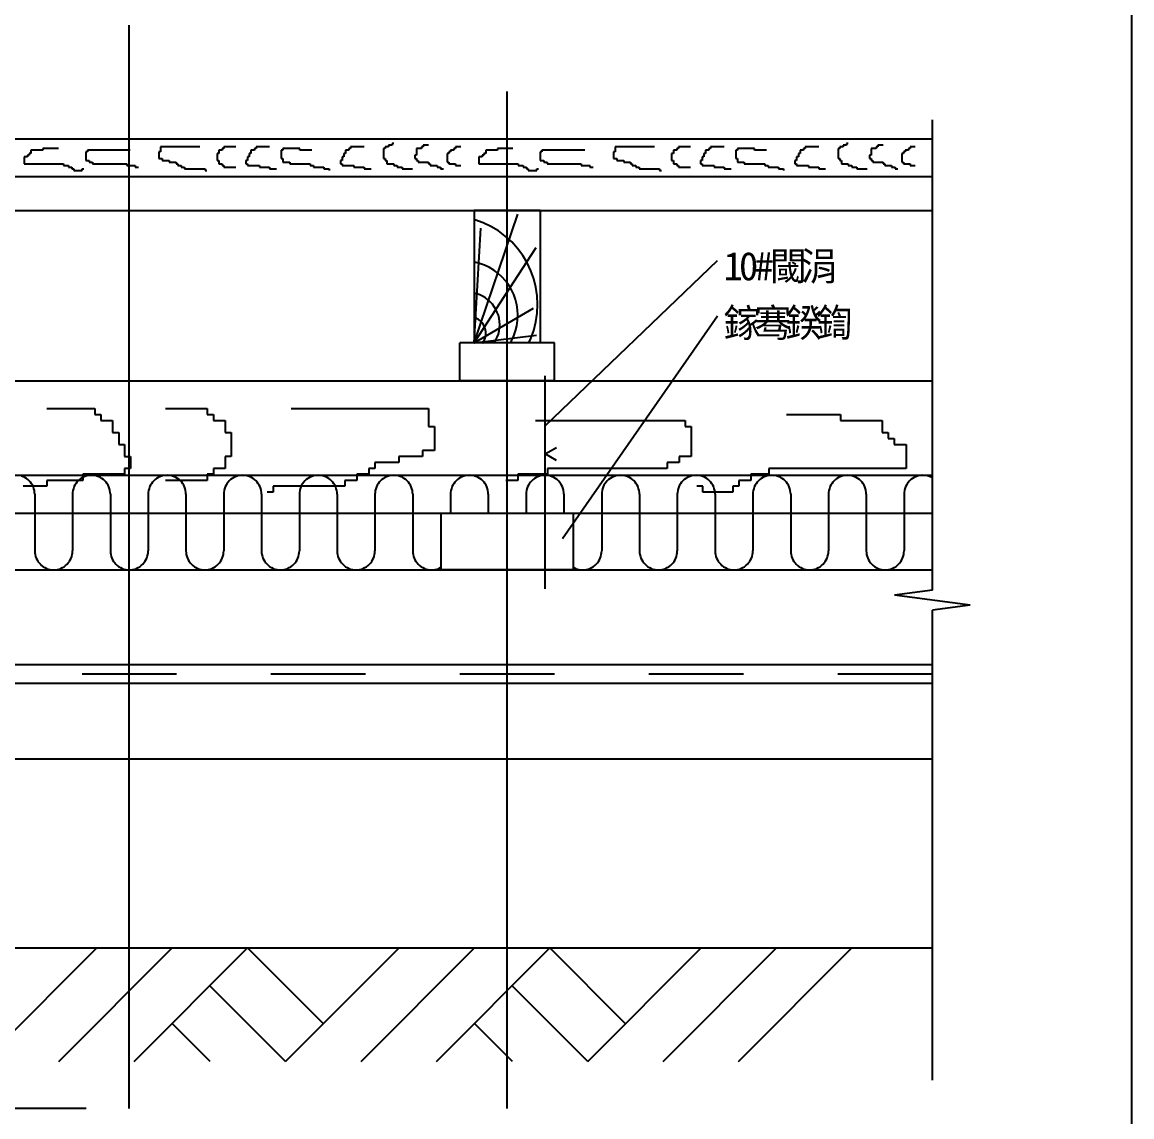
# Model space of a CAD drawing. Header units: metres. Extents: x 0 to 420, y 0 to 297.
# Drawn here: x 302.6 to 420, y 99.9 to 215.6 of the extents above; entities that cross this region are included whole.
import ezdxf

# ---------------------------------------------------------------- set-up
doc = ezdxf.new("R2010")
doc.units = ezdxf.units.M

msp = doc.modelspace()

# ---------------------------------------------------------------- linework, layer by layer
for p, q in [((420, 0), (420, 297)), ((313.9, 208.32), (313.9, 215.32)), ((313.9, 100.72), (313.9, 208.32)), ((353.9, 100.72), (353.9, 208.32)), ((398.9, 155.57), (398.9, 205.32)), ((228.9, 203.32), (398.9, 203.32)), ((304.77, 202.11), (303.5, 202.11)), ((303.5, 202.11), (303.5, 201.75)), ((304.77, 202.29), (304.77, 202.11)), ((306.4, 202.29), (304.77, 202.29)), ((313.99, 202.11), (309.47, 202.11)), ((309.47, 202.11), (309.47, 201.93)), ((317.22, 202.47), (317.22, 201.93)), ((321.38, 202.47), (317.22, 202.47)), ((323.37, 202.11), (323.37, 201.75)), ((323.73, 202.11), (323.37, 202.11)), ((323.91, 202.29), (323.73, 202.29)), ((323.73, 202.29), (323.73, 202.11)), ((325.18, 202.47), (323.91, 202.47)), ((323.91, 202.47), (323.91, 202.29)), ((327.14, 202.11), (326.78, 202.11)), ((326.78, 202.11), (326.78, 201.75)), ((327.32, 202.29), (327.14, 202.29)), ((327.14, 202.29), (327.14, 202.11)), ((327.5, 202.47), (327.32, 202.47)), ((327.32, 202.47), (327.32, 202.29)), ((328.76, 202.47), (327.5, 202.47)), ((329.98, 202.11), (329.98, 201.21)), ((330.16, 202.11), (329.98, 202.11)), ((331.97, 202.29), (330.16, 202.29)), ((330.16, 202.29), (330.16, 202.11)), ((331.97, 202.11), (331.97, 202.29)), ((333.23, 202.11), (331.97, 202.11)), ((336.78, 202.11), (336.78, 201.75)), ((337.14, 202.11), (336.78, 202.11)), ((337.32, 202.29), (337.14, 202.29)), ((337.14, 202.29), (337.14, 202.11)), ((337.32, 202.47), (337.32, 202.29)), ((337.5, 202.47), (337.32, 202.47)), ((338.77, 202.47), (337.5, 202.47)), ((340.99, 202.29), (340.81, 202.29)), ((340.81, 202.29), (340.81, 201.21)), ((341.35, 202.47), (340.99, 202.47)), ((340.99, 202.47), (340.99, 202.29)), ((341.71, 202.65), (341.35, 202.65)), ((341.35, 202.65), (341.35, 202.47)), ((341.89, 202.83), (341.71, 202.83)), ((341.71, 202.83), (341.71, 202.65)), ((344.84, 202.29), (344.3, 202.29)), ((344.3, 202.29), (344.3, 201.57)), ((345.02, 202.47), (344.84, 202.47)), ((344.84, 202.47), (344.84, 202.29)), ((345.56, 202.65), (345.02, 202.65)), ((345.02, 202.65), (345.02, 202.47)), ((347.9, 202.11), (347.9, 201.93)), ((348.26, 202.11), (347.9, 202.11)), ((348.44, 202.29), (348.26, 202.29)), ((348.26, 202.29), (348.26, 202.11)), ((348.98, 202.47), (348.44, 202.47)), ((348.44, 202.47), (348.44, 202.29)), ((351.62, 202.11), (351.62, 201.75)), ((352.88, 202.11), (351.62, 202.11)), ((354.51, 202.29), (352.88, 202.29)), ((352.88, 202.29), (352.88, 202.11)), ((357.58, 202.11), (357.58, 201.93)), ((362.1, 202.11), (357.58, 202.11)), ((369.49, 202.47), (365.33, 202.47)), ((365.33, 202.47), (365.33, 201.93)), ((371.84, 202.11), (371.48, 202.11)), ((371.48, 202.11), (371.48, 201.75)), ((371.84, 202.29), (371.84, 202.11)), ((372.02, 202.29), (371.84, 202.29)), ((372.02, 202.47), (372.02, 202.29)), ((373.29, 202.47), (372.02, 202.47)), ((374.89, 202.11), (374.89, 201.75)), ((375.25, 202.11), (374.89, 202.11)), ((375.25, 202.29), (375.25, 202.11)), ((375.43, 202.29), (375.25, 202.29)), ((375.43, 202.47), (375.43, 202.29)), ((375.61, 202.47), (375.43, 202.47)), ((376.87, 202.47), (375.61, 202.47)), ((378.27, 202.11), (378.09, 202.11)), ((378.09, 202.11), (378.09, 201.21)), ((378.27, 202.29), (378.27, 202.11)), ((380.08, 202.29), (378.27, 202.29)), ((380.08, 202.11), (380.08, 202.29)), ((381.34, 202.11), (380.08, 202.11)), ((385.25, 202.11), (384.89, 202.11)), ((384.89, 202.11), (384.89, 201.75)), ((385.25, 202.29), (385.25, 202.11)), ((385.43, 202.29), (385.25, 202.29)), ((385.61, 202.47), (385.43, 202.47)), ((385.43, 202.47), (385.43, 202.29)), ((386.88, 202.47), (385.61, 202.47)), ((388.92, 202.29), (388.92, 201.21)), ((389.1, 202.29), (388.92, 202.29)), ((389.1, 202.47), (389.1, 202.29)), ((389.46, 202.47), (389.1, 202.47)), ((389.46, 202.65), (389.46, 202.47)), ((389.82, 202.65), (389.46, 202.65)), ((389.82, 202.83), (389.82, 202.65)), ((390, 202.83), (389.82, 202.83)), ((392.41, 202.29), (392.41, 201.57)), ((392.95, 202.29), (392.41, 202.29)), ((392.95, 202.47), (392.95, 202.29)), ((393.13, 202.47), (392.95, 202.47)), ((393.13, 202.65), (393.13, 202.47)), ((393.67, 202.65), (393.13, 202.65)), ((396.37, 202.11), (396.01, 202.11)), ((396.01, 202.11), (396.01, 201.93)), ((396.37, 202.29), (396.37, 202.11)), ((396.55, 202.29), (396.37, 202.29)), ((396.55, 202.47), (396.55, 202.29)), ((397.09, 202.47), (396.55, 202.47)), ((302.78, 201.39), (302.78, 200.67)), ((303.14, 201.39), (302.78, 201.39)), ((303.14, 201.57), (303.14, 201.39)), ((303.32, 201.57), (303.14, 201.57)), ((303.5, 201.75), (303.32, 201.75)), ((303.32, 201.75), (303.32, 201.57)), ((309.29, 201.93), (309.29, 201.03)), ((309.47, 201.93), (309.29, 201.93)), ((309.29, 201.03), (309.65, 201.03)), ((309.65, 201.03), (309.65, 200.85)), ((309.65, 200.85), (310.01, 200.85)), ((310.01, 200.85), (310.01, 200.67)), ((317.04, 201.93), (317.04, 201.21)), ((317.22, 201.93), (317.04, 201.93)), ((317.04, 201.21), (317.4, 201.21)), ((317.4, 201.21), (317.4, 201.03)), ((317.4, 201.03), (318.12, 201.03)), ((318.12, 201.03), (318.12, 200.85)), ((318.12, 200.85), (318.85, 200.85)), ((318.85, 200.85), (318.85, 200.67)), ((323.19, 201.75), (323.19, 201.03)), ((323.37, 201.75), (323.19, 201.75)), ((323.19, 201.03), (323.37, 201.03)), ((323.37, 201.03), (323.37, 200.67)), ((326.41, 201.03), (326.23, 201.03)), ((326.23, 201.03), (326.23, 200.67)), ((326.41, 201.39), (326.41, 201.03)), ((326.59, 201.39), (326.41, 201.39)), ((326.59, 201.75), (326.59, 201.39)), ((326.78, 201.75), (326.59, 201.75)), ((329.98, 201.21), (330.16, 201.21)), ((330.16, 201.21), (330.16, 200.85)), ((330.16, 200.85), (330.88, 200.85)), ((330.88, 200.85), (330.88, 200.67)), ((336.24, 201.03), (336.24, 200.67)), ((336.42, 201.03), (336.24, 201.03)), ((336.6, 201.39), (336.42, 201.39)), ((336.42, 201.39), (336.42, 201.03)), ((336.6, 201.75), (336.6, 201.39)), ((336.78, 201.75), (336.6, 201.75)), ((340.81, 201.21), (340.99, 201.21)), ((340.99, 201.21), (340.99, 201.03)), ((340.99, 201.03), (341.17, 201.03)), ((341.17, 201.03), (341.17, 200.67)), ((344.3, 201.57), (344.12, 201.57)), ((344.12, 201.57), (344.12, 201.21)), ((344.12, 201.21), (344.3, 201.21)), ((344.3, 201.21), (344.3, 201.03)), ((344.3, 201.03), (344.48, 201.03)), ((344.48, 201.03), (344.48, 200.85)), ((344.48, 200.85), (345.56, 200.85)), ((345.56, 200.85), (345.56, 200.67)), ((347.54, 201.75), (347.54, 200.85)), ((347.72, 201.75), (347.54, 201.75)), ((347.54, 200.85), (347.72, 200.85)), ((347.9, 201.93), (347.72, 201.93)), ((347.72, 201.93), (347.72, 201.75)), ((347.72, 200.85), (347.72, 200.67)), ((351.25, 201.39), (350.89, 201.39)), ((350.89, 201.39), (350.89, 200.67)), ((351.43, 201.57), (351.25, 201.57)), ((351.25, 201.57), (351.25, 201.39)), ((351.43, 201.75), (351.43, 201.57)), ((351.62, 201.75), (351.43, 201.75)), ((357.58, 201.93), (357.4, 201.93)), ((357.4, 201.93), (357.4, 201.03)), ((357.4, 201.03), (357.76, 201.03)), ((357.76, 201.03), (357.76, 200.85)), ((357.76, 200.85), (358.12, 200.85)), ((358.12, 200.85), (358.12, 200.67)), ((365.33, 201.93), (365.15, 201.93)), ((365.15, 201.93), (365.15, 201.21)), ((365.15, 201.21), (365.51, 201.21)), ((365.51, 201.21), (365.51, 201.03)), ((365.51, 201.03), (366.24, 201.03)), ((366.24, 201.03), (366.24, 200.85)), ((366.24, 200.85), (366.96, 200.85)), ((366.96, 200.85), (366.96, 200.67)), ((371.48, 201.75), (371.3, 201.75)), ((371.3, 201.75), (371.3, 201.03)), ((371.3, 201.03), (371.48, 201.03)), ((371.48, 201.03), (371.48, 200.67)), ((374.34, 201.03), (374.34, 200.67)), ((374.52, 201.03), (374.34, 201.03)), ((374.71, 201.39), (374.52, 201.39)), ((374.52, 201.39), (374.52, 201.03)), ((374.89, 201.75), (374.71, 201.75)), ((374.71, 201.75), (374.71, 201.39)), ((378.09, 201.21), (378.27, 201.21)), ((378.27, 201.21), (378.27, 200.85)), ((378.27, 200.85), (378.99, 200.85)), ((378.99, 200.85), (378.99, 200.67)), ((384.53, 201.03), (384.35, 201.03)), ((384.35, 201.03), (384.35, 200.67)), ((384.53, 201.39), (384.53, 201.03)), ((384.71, 201.39), (384.53, 201.39)), ((384.89, 201.75), (384.71, 201.75)), ((384.71, 201.75), (384.71, 201.39)), ((388.92, 201.21), (389.1, 201.21)), ((389.1, 201.21), (389.1, 201.03)), ((389.1, 201.03), (389.28, 201.03)), ((389.28, 201.03), (389.28, 200.67)), ((392.41, 201.57), (392.23, 201.57)), ((392.23, 201.57), (392.23, 201.21)), ((392.23, 201.21), (392.41, 201.21)), ((392.41, 201.21), (392.41, 201.03)), ((392.41, 201.03), (392.59, 201.03)), ((392.59, 201.03), (392.59, 200.85)), ((392.59, 200.85), (393.67, 200.85)), ((393.67, 200.85), (393.67, 200.67)), ((395.83, 201.75), (395.65, 201.75)), ((395.65, 201.75), (395.65, 200.85)), ((395.65, 200.85), (395.83, 200.85)), ((395.83, 201.93), (395.83, 201.75)), ((396.01, 201.93), (395.83, 201.93)), ((395.83, 200.85), (395.83, 200.67)), ((302.78, 200.67), (306.94, 200.67)), ((306.94, 200.67), (306.94, 200.49)), ((306.94, 200.49), (307.48, 200.49)), ((307.48, 200.49), (307.48, 200.31)), ((307.48, 200.31), (307.84, 200.31)), ((307.84, 200.31), (307.84, 200.13)), ((307.84, 200.13), (308.02, 200.13)), ((308.02, 200.13), (308.02, 199.95)), ((308.02, 199.95), (308.93, 199.95)), ((308.93, 199.95), (308.93, 200.13)), ((308.93, 200.13), (309.11, 200.13)), ((310.01, 200.67), (313.63, 200.67)), ((313.63, 200.67), (313.63, 200.49)), ((313.63, 200.49), (314.53, 200.49)), ((314.53, 200.49), (314.53, 200.31)), ((314.53, 200.31), (314.89, 200.31)), ((318.85, 200.67), (319.03, 200.67)), ((319.03, 200.67), (319.03, 200.49)), ((319.03, 200.49), (319.39, 200.49)), ((319.39, 200.49), (319.39, 200.31)), ((319.39, 200.31), (319.75, 200.31)), ((319.75, 200.31), (319.75, 200.13)), ((319.75, 200.13), (321.92, 200.13)), ((321.92, 200.13), (321.92, 199.95)), ((321.92, 199.95), (322.1, 199.95)), ((323.37, 200.67), (323.73, 200.67)), ((323.73, 200.67), (323.73, 200.49)), ((323.73, 200.49), (323.91, 200.49)), ((323.91, 200.49), (323.91, 200.31)), ((323.91, 200.31), (325.18, 200.31)), ((326.23, 200.67), (326.41, 200.67)), ((326.41, 200.67), (326.41, 200.49)), ((326.41, 200.49), (327.68, 200.49)), ((327.68, 200.49), (327.68, 200.31)), ((327.68, 200.31), (328.76, 200.31)), ((328.76, 200.31), (328.76, 200.13)), ((328.76, 200.13), (329.49, 200.13)), ((330.88, 200.67), (333.05, 200.67)), ((333.05, 200.67), (333.05, 200.49)), ((333.05, 200.49), (333.41, 200.49)), ((333.41, 200.49), (333.41, 200.31)), ((333.41, 200.31), (334.5, 200.31)), ((334.5, 200.31), (334.5, 200.13)), ((334.5, 200.13), (335.04, 200.13)), ((335.04, 200.13), (335.04, 199.95)), ((336.24, 200.67), (336.42, 200.67)), ((336.42, 200.67), (336.42, 200.49)), ((336.42, 200.49), (337.68, 200.49)), ((337.68, 200.49), (337.68, 200.31)), ((337.68, 200.31), (338.77, 200.31)), ((338.77, 200.31), (338.77, 200.13)), ((338.77, 200.13), (339.49, 200.13)), ((341.17, 200.67), (341.89, 200.67)), ((341.89, 200.67), (341.89, 200.49)), ((341.89, 200.49), (342.25, 200.49)), ((342.25, 200.49), (342.25, 200.31)), ((342.25, 200.31), (342.8, 200.31)), ((342.8, 200.31), (342.8, 200.13)), ((342.8, 200.13), (343.88, 200.13)), ((345.56, 200.67), (345.74, 200.67)), ((345.74, 200.67), (345.74, 200.49)), ((345.74, 200.49), (346.47, 200.49)), ((346.47, 200.49), (346.47, 200.31)), ((346.47, 200.31), (346.83, 200.31)), ((346.83, 200.31), (346.83, 200.13)), ((346.83, 200.13), (347.14, 200.13)), ((347.72, 200.67), (348.44, 200.67)), ((348.44, 200.67), (348.44, 200.49)), ((348.44, 200.49), (348.98, 200.49)), ((350.89, 200.67), (355.05, 200.67)), ((355.05, 200.67), (355.05, 200.49)), ((355.05, 200.49), (355.59, 200.49)), ((355.59, 200.49), (355.59, 200.31)), ((355.59, 200.31), (355.95, 200.31)), ((355.95, 200.31), (355.95, 200.13)), ((355.95, 200.13), (356.13, 200.13)), ((356.13, 200.13), (356.13, 199.95)), ((356.13, 199.95), (357.04, 199.95)), ((357.04, 200.13), (357.22, 200.13)), ((357.04, 199.95), (357.04, 200.13)), ((358.12, 200.67), (361.74, 200.67)), ((361.74, 200.67), (361.74, 200.49)), ((361.74, 200.49), (362.64, 200.49)), ((362.64, 200.49), (362.64, 200.31)), ((362.64, 200.31), (363, 200.31)), ((366.96, 200.67), (367.14, 200.67)), ((367.14, 200.67), (367.14, 200.49)), ((367.14, 200.49), (367.5, 200.49)), ((367.5, 200.49), (367.5, 200.31)), ((367.5, 200.31), (367.86, 200.31)), ((367.86, 200.31), (367.86, 200.13)), ((367.86, 200.13), (370.03, 200.13)), ((370.03, 200.13), (370.03, 199.95)), ((370.03, 199.95), (370.21, 199.95)), ((371.48, 200.67), (371.84, 200.67)), ((371.84, 200.67), (371.84, 200.49)), ((371.84, 200.49), (372.02, 200.49)), ((372.02, 200.49), (372.02, 200.31)), ((372.02, 200.31), (373.29, 200.31)), ((374.34, 200.67), (374.52, 200.67)), ((374.52, 200.67), (374.52, 200.49)), ((374.52, 200.49), (375.79, 200.49)), ((375.79, 200.49), (375.79, 200.31)), ((375.79, 200.31), (376.87, 200.31)), ((376.87, 200.31), (376.87, 200.13)), ((376.87, 200.13), (377.6, 200.13)), ((378.99, 200.67), (381.16, 200.67)), ((381.16, 200.67), (381.16, 200.49)), ((381.16, 200.49), (381.52, 200.49)), ((381.52, 200.49), (381.52, 200.31)), ((381.52, 200.31), (382.61, 200.31)), ((382.61, 200.31), (382.61, 200.13)), ((382.61, 200.13), (383.15, 200.13)), ((383.15, 200.13), (383.15, 199.95)), ((384.35, 200.67), (384.53, 200.67)), ((384.53, 200.67), (384.53, 200.49)), ((384.53, 200.49), (385.79, 200.49)), ((385.79, 200.49), (385.79, 200.31)), ((385.79, 200.31), (386.88, 200.31)), ((386.88, 200.31), (386.88, 200.13)), ((386.88, 200.13), (387.6, 200.13)), ((389.28, 200.67), (390, 200.67)), ((390, 200.67), (390, 200.49)), ((390, 200.49), (390.36, 200.49)), ((390.36, 200.49), (390.36, 200.31)), ((390.36, 200.31), (390.91, 200.31)), ((390.91, 200.31), (390.91, 200.13)), ((390.91, 200.13), (391.99, 200.13)), ((393.67, 200.67), (393.86, 200.67)), ((393.86, 200.67), (393.86, 200.49)), ((393.86, 200.49), (394.58, 200.49)), ((394.58, 200.49), (394.58, 200.31)), ((394.58, 200.31), (394.94, 200.31)), ((394.94, 200.31), (394.94, 200.13)), ((394.94, 200.13), (395.25, 200.13)), ((395.83, 200.67), (396.55, 200.67)), ((396.55, 200.67), (396.55, 200.49)), ((396.55, 200.49), (397.09, 200.49)), ((228.9, 199.32), (398.9, 199.32)), ((228.9, 195.72), (398.9, 195.72)), ((350.4, 195.72), (350.4, 181.72)), ((357.4, 195.72), (350.4, 195.72)), ((350.4, 181.72), (355.02, 195.35)), ((357.4, 195.72), (357.4, 181.72)), ((350.47, 194.74), (350.4, 194.76)), ((350.4, 181.72), (351.11, 193.85)), ((351.34, 194.43), (350.47, 194.74)), ((352.17, 194.04), (351.34, 194.43)), ((352.96, 193.56), (352.17, 194.04)), ((353.7, 193.02), (352.96, 193.56)), ((354.38, 192.4), (353.7, 193.02)), ((350.4, 181.72), (356.95, 191.81)), ((355, 191.72), (354.38, 192.4)), ((355.54, 190.98), (355, 191.72)), ((350.43, 190.25), (350.4, 190.26)), ((350.97, 190.12), (350.43, 190.25)), ((356.02, 190.19), (355.54, 190.98)), ((357.9, 172.94), (376.17, 190.45)), ((351.5, 189.93), (350.97, 190.12)), ((352.01, 189.69), (351.5, 189.93)), ((352.49, 189.4), (352.01, 189.69)), ((352.94, 189.06), (352.49, 189.4)), ((356.41, 189.36), (356.02, 190.19)), ((356.72, 188.49), (356.41, 189.36)), ((353.35, 188.69), (352.94, 189.06)), ((353.73, 188.27), (353.35, 188.69)), ((354.07, 187.82), (353.73, 188.27)), ((356.94, 187.6), (356.72, 188.49)), ((350.69, 186.91), (350.4, 186.99)), ((351, 186.8), (350.69, 186.91)), ((351.3, 186.66), (351, 186.8)), ((354.35, 187.34), (354.07, 187.82)), ((354.59, 186.83), (354.35, 187.34)), ((354.78, 186.31), (354.59, 186.83)), ((357.08, 186.69), (356.94, 187.6)), ((351.59, 186.49), (351.3, 186.66)), ((351.86, 186.29), (351.59, 186.49)), ((352.11, 186.06), (351.86, 186.29)), ((352.33, 185.81), (352.11, 186.06)), ((352.53, 185.54), (352.33, 185.81)), ((352.7, 185.26), (352.53, 185.54)), ((354.92, 185.76), (354.78, 186.31)), ((355, 185.21), (354.92, 185.76)), ((357.12, 185.77), (357.08, 186.69)), ((357.08, 184.85), (357.12, 185.77)), ((350.4, 181.72), (356.68, 185.38)), ((350.55, 184.36), (350.4, 184.41)), ((352.85, 184.95), (352.7, 185.26)), ((352.96, 184.64), (352.85, 184.95)), ((353.04, 184.31), (352.96, 184.64)), ((355.03, 184.65), (355, 185.21)), ((355, 184.09), (355.03, 184.65)), ((356.94, 183.94), (357.08, 184.85)), ((359.76, 161.02), (376.17, 184.57)), ((350.71, 184.28), (350.55, 184.36)), ((350.86, 184.2), (350.71, 184.28)), ((350.99, 184.09), (350.86, 184.2)), ((351.12, 183.98), (350.99, 184.09)), ((351.24, 183.85), (351.12, 183.98)), ((351.34, 183.71), (351.24, 183.85)), ((351.43, 183.56), (351.34, 183.71)), ((351.51, 183.4), (351.43, 183.56)), ((351.57, 183.24), (351.51, 183.4)), ((351.61, 183.07), (351.57, 183.24)), ((353.09, 183.98), (353.04, 184.31)), ((353.04, 182.98), (353.09, 183.32)), ((353.11, 183.65), (353.09, 183.98)), ((353.09, 183.32), (353.11, 183.65)), ((354.78, 182.99), (354.92, 183.53)), ((354.92, 183.53), (355, 184.09)), ((356.72, 183.05), (356.94, 183.94)), ((350.4, 181.72), (357.01, 182.54)), ((351.43, 181.89), (351.51, 182.05)), ((351.51, 182.05), (351.57, 182.21)), ((351.57, 182.21), (351.61, 182.38)), ((351.63, 182.9), (351.61, 183.07)), ((351.61, 182.38), (351.63, 182.55)), ((351.64, 182.72), (351.63, 182.9)), ((351.63, 182.55), (351.64, 182.72)), ((352.53, 181.75), (352.7, 182.04)), ((352.7, 182.04), (352.85, 182.34)), ((352.85, 182.34), (352.96, 182.66)), ((352.96, 182.66), (353.04, 182.98)), ((354.35, 181.95), (354.59, 182.46)), ((354.59, 182.46), (354.78, 182.99)), ((356.2, 181.72), (356.41, 182.18)), ((356.41, 182.18), (356.72, 183.05)), ((348.9, 177.72), (348.9, 181.72)), ((358.9, 181.72), (348.9, 181.72)), ((357.4, 181.72), (350.4, 181.72)), ((351.33, 181.72), (351.34, 181.74)), ((351.34, 181.74), (351.43, 181.89)), ((352.51, 181.72), (352.53, 181.75)), ((354.22, 181.72), (354.35, 181.95)), ((358.9, 177.72), (358.9, 181.72)), ((228.9, 177.72), (398.9, 177.72)), ((358.9, 177.72), (348.9, 177.72)), ((357.9, 155.72), (357.9, 178.22)), ((305.19, 174.77), (309.61, 174.77)), ((309.61, 174.77), (310.25, 174.77)), ((310.25, 174.77), (310.25, 174.13)), ((310.25, 174.13), (310.88, 174.13)), ((310.88, 174.13), (310.88, 173.5)), ((317.74, 174.77), (322.16, 174.77)), ((322.16, 174.77), (322.16, 174.13)), ((322.16, 174.13), (322.8, 174.13)), ((322.8, 174.13), (322.8, 173.5)), ((331.04, 174.77), (345.58, 174.77)), ((345.58, 174.77), (345.58, 172.87)), ((383.47, 174.13), (389.16, 174.13)), ((389.16, 174.13), (389.16, 173.5)), ((310.88, 173.5), (312.14, 173.5)), ((312.14, 173.5), (312.14, 172.24)), ((322.8, 173.5), (324.06, 173.5)), ((324.06, 173.5), (324.06, 172.24)), ((345.58, 172.87), (346.22, 172.87)), ((346.22, 172.87), (346.22, 170.34)), ((356.9, 173.5), (372.72, 173.5)), ((372.72, 173.5), (372.72, 172.87)), ((372.72, 172.87), (373.35, 172.87)), ((373.35, 172.87), (373.35, 169.71)), ((389.16, 173.5), (393.59, 173.5)), ((393.59, 173.5), (393.59, 172.24)), ((312.14, 172.24), (312.78, 172.24)), ((312.78, 172.24), (312.78, 170.97)), ((324.06, 172.24), (324.7, 172.24)), ((324.7, 172.24), (324.7, 169.71)), ((393.59, 172.24), (394.22, 172.24)), ((394.22, 172.24), (394.22, 171.61)), ((394.22, 171.61), (394.86, 171.61)), ((394.86, 171.61), (394.86, 170.97)), ((312.78, 170.97), (313.41, 170.97)), ((313.41, 170.97), (313.41, 169.71)), ((344.95, 170.34), (344.95, 169.71)), ((346.22, 170.34), (344.95, 170.34)), ((357.9, 169.97), (359.11, 170.67)), ((394.86, 170.97), (396.12, 170.97)), ((396.12, 170.97), (396.12, 168.45)), ((313.41, 169.71), (314.04, 169.71)), ((314.04, 169.71), (314.04, 168.45)), ((324.06, 169.71), (324.06, 168.45)), ((324.7, 169.71), (324.06, 169.71)), ((344.95, 169.71), (342.42, 169.71)), ((342.42, 169.71), (342.42, 169.08)), ((359.11, 169.27), (357.9, 169.97)), ((373.35, 169.71), (372.08, 169.71)), ((372.08, 169.71), (372.08, 169.08)), ((313.41, 168.45), (313.41, 167.82)), ((314.04, 168.45), (313.41, 168.45)), ((324.06, 168.45), (322.8, 168.45)), ((322.8, 168.45), (322.8, 167.82)), ((339.26, 168.45), (339.26, 167.82)), ((339.89, 168.45), (339.26, 168.45)), ((339.89, 169.08), (339.89, 168.45)), ((342.42, 169.08), (339.89, 169.08)), ((370.82, 168.45), (358.17, 168.45)), ((358.17, 168.45), (358.17, 167.82)), ((370.82, 169.08), (370.82, 168.45)), ((372.08, 169.08), (370.82, 169.08)), ((381.57, 168.45), (381.57, 167.82)), ((396.12, 168.45), (381.57, 168.45)), ((228.9, 167.72), (398.9, 167.72)), ((302.67, 167.56), (302.48, 167.63)), ((302.84, 167.48), (302.67, 167.56)), ((303.01, 167.38), (302.84, 167.48)), ((303.17, 167.26), (303.01, 167.38)), ((303.32, 167.13), (303.17, 167.26)), ((303.45, 166.98), (303.32, 167.13)), ((303.56, 166.83), (303.45, 166.98)), ((303.66, 166.66), (303.56, 166.83)), ((308.98, 167.18), (305.19, 167.18)), ((305.19, 167.18), (305.19, 166.55)), ((308.24, 166.83), (308.14, 166.66)), ((308.36, 166.98), (308.24, 166.83)), ((308.49, 167.13), (308.36, 166.98)), ((308.63, 167.26), (308.49, 167.13)), ((308.79, 167.38), (308.63, 167.26)), ((308.96, 167.48), (308.79, 167.38)), ((309.14, 167.56), (308.96, 167.48)), ((313.41, 167.82), (308.98, 167.82)), ((308.98, 167.82), (308.98, 167.18)), ((309.32, 167.63), (309.14, 167.56)), ((309.51, 167.68), (309.32, 167.63)), ((309.71, 167.71), (309.51, 167.68)), ((309.9, 167.72), (309.71, 167.71)), ((310.1, 167.71), (309.9, 167.72)), ((310.29, 167.68), (310.1, 167.71)), ((310.48, 167.63), (310.29, 167.68)), ((310.67, 167.56), (310.48, 167.63)), ((310.84, 167.48), (310.67, 167.56)), ((311.01, 167.38), (310.84, 167.48)), ((311.17, 167.26), (311.01, 167.38)), ((311.32, 167.13), (311.17, 167.26)), ((311.45, 166.98), (311.32, 167.13)), ((311.56, 166.83), (311.45, 166.98)), ((311.66, 166.66), (311.56, 166.83)), ((316.24, 166.83), (316.14, 166.66)), ((316.36, 166.98), (316.24, 166.83)), ((316.49, 167.13), (316.36, 166.98)), ((316.63, 167.26), (316.49, 167.13)), ((316.79, 167.38), (316.63, 167.26)), ((316.96, 167.48), (316.79, 167.38)), ((317.14, 167.56), (316.96, 167.48)), ((317.32, 167.63), (317.14, 167.56)), ((317.51, 167.68), (317.32, 167.63)), ((317.7, 167.71), (317.51, 167.68)), ((317.9, 167.72), (317.7, 167.71)), ((322.16, 167.18), (317.74, 167.18)), ((318.1, 167.71), (317.9, 167.72)), ((318.29, 167.68), (318.1, 167.71)), ((318.48, 167.63), (318.29, 167.68)), ((318.67, 167.56), (318.48, 167.63)), ((318.84, 167.48), (318.67, 167.56)), ((319.01, 167.38), (318.84, 167.48)), ((319.17, 167.26), (319.01, 167.38)), ((319.32, 167.13), (319.17, 167.26)), ((319.45, 166.98), (319.32, 167.13)), ((319.56, 166.83), (319.45, 166.98)), ((319.66, 166.66), (319.56, 166.83)), ((322.16, 167.82), (322.16, 167.18)), ((322.8, 167.82), (322.16, 167.82)), ((324.24, 166.83), (324.14, 166.66)), ((324.36, 166.98), (324.24, 166.83)), ((324.49, 167.13), (324.36, 166.98)), ((324.63, 167.26), (324.49, 167.13)), ((324.79, 167.38), (324.63, 167.26)), ((324.96, 167.48), (324.79, 167.38)), ((325.14, 167.56), (324.96, 167.48)), ((325.32, 167.63), (325.14, 167.56)), ((325.51, 167.68), (325.32, 167.63)), ((325.7, 167.71), (325.51, 167.68)), ((325.9, 167.72), (325.7, 167.71)), ((326.1, 167.71), (325.9, 167.72)), ((326.29, 167.68), (326.1, 167.71)), ((326.48, 167.63), (326.29, 167.68)), ((326.67, 167.56), (326.48, 167.63)), ((326.84, 167.48), (326.67, 167.56)), ((327.01, 167.38), (326.84, 167.48)), ((327.17, 167.26), (327.01, 167.38)), ((327.32, 167.13), (327.17, 167.26)), ((327.45, 166.98), (327.32, 167.13)), ((327.56, 166.83), (327.45, 166.98)), ((327.66, 166.66), (327.56, 166.83)), ((332.24, 166.83), (332.14, 166.66)), ((332.36, 166.98), (332.24, 166.83)), ((332.49, 167.13), (332.36, 166.98)), ((332.63, 167.26), (332.49, 167.13)), ((332.79, 167.38), (332.63, 167.26)), ((332.96, 167.48), (332.79, 167.38)), ((333.14, 167.56), (332.96, 167.48)), ((333.32, 167.63), (333.14, 167.56)), ((333.51, 167.68), (333.32, 167.63)), ((333.7, 167.71), (333.51, 167.68)), ((333.9, 167.72), (333.7, 167.71)), ((334.1, 167.71), (333.9, 167.72)), ((334.29, 167.68), (334.1, 167.71)), ((334.48, 167.63), (334.29, 167.68)), ((334.67, 167.56), (334.48, 167.63)), ((334.84, 167.48), (334.67, 167.56)), ((335.01, 167.38), (334.84, 167.48)), ((335.17, 167.26), (335.01, 167.38)), ((335.32, 167.13), (335.17, 167.26)), ((335.45, 166.98), (335.32, 167.13)), ((335.56, 166.83), (335.45, 166.98)), ((335.66, 166.66), (335.56, 166.83)), ((336.73, 167.18), (336.73, 166.55)), ((337.99, 167.18), (336.73, 167.18)), ((337.99, 167.82), (337.99, 167.18)), ((339.26, 167.82), (337.99, 167.82)), ((340.24, 166.83), (340.14, 166.66)), ((340.36, 166.98), (340.24, 166.83)), ((340.49, 167.13), (340.36, 166.98)), ((340.63, 167.26), (340.49, 167.13)), ((340.79, 167.38), (340.63, 167.26)), ((340.96, 167.48), (340.79, 167.38)), ((341.14, 167.56), (340.96, 167.48)), ((341.32, 167.63), (341.14, 167.56)), ((341.51, 167.68), (341.32, 167.63)), ((341.71, 167.71), (341.51, 167.68)), ((341.9, 167.72), (341.71, 167.71)), ((342.1, 167.71), (341.9, 167.72)), ((342.29, 167.68), (342.1, 167.71)), ((342.48, 167.63), (342.29, 167.68)), ((342.67, 167.56), (342.48, 167.63)), ((342.84, 167.48), (342.67, 167.56)), ((343.01, 167.38), (342.84, 167.48)), ((343.17, 167.26), (343.01, 167.38)), ((343.32, 167.13), (343.17, 167.26)), ((343.45, 166.98), (343.32, 167.13)), ((343.56, 166.83), (343.45, 166.98)), ((343.66, 166.66), (343.56, 166.83)), ((348.24, 166.83), (348.14, 166.66)), ((348.36, 166.98), (348.24, 166.83)), ((348.49, 167.13), (348.36, 166.98)), ((348.63, 167.26), (348.49, 167.13)), ((348.79, 167.38), (348.63, 167.26)), ((348.96, 167.48), (348.79, 167.38)), ((349.14, 167.56), (348.96, 167.48)), ((349.32, 167.63), (349.14, 167.56)), ((349.51, 167.68), (349.32, 167.63)), ((349.71, 167.71), (349.51, 167.68)), ((349.9, 167.72), (349.71, 167.71)), ((350.1, 167.71), (349.9, 167.72)), ((350.29, 167.68), (350.1, 167.71)), ((350.48, 167.63), (350.29, 167.68)), ((350.67, 167.56), (350.48, 167.63)), ((350.84, 167.48), (350.67, 167.56)), ((351.01, 167.38), (350.84, 167.48)), ((351.17, 167.26), (351.01, 167.38)), ((351.32, 167.13), (351.17, 167.26)), ((351.45, 166.98), (351.32, 167.13)), ((351.56, 166.83), (351.45, 166.98)), ((351.66, 166.66), (351.56, 166.83)), ((355.01, 167.18), (353.74, 167.18)), ((355.01, 167.82), (355.01, 167.18)), ((358.17, 167.82), (355.01, 167.82)), ((356.24, 166.83), (356.14, 166.66)), ((356.36, 166.98), (356.24, 166.83)), ((356.49, 167.13), (356.36, 166.98)), ((356.63, 167.26), (356.49, 167.13)), ((356.79, 167.38), (356.63, 167.26)), ((356.96, 167.48), (356.79, 167.38)), ((357.14, 167.56), (356.96, 167.48)), ((357.32, 167.63), (357.14, 167.56)), ((357.51, 167.68), (357.32, 167.63)), ((357.7, 167.71), (357.51, 167.68)), ((357.9, 167.72), (357.7, 167.71)), ((358.1, 167.71), (357.9, 167.72)), ((358.29, 167.68), (358.1, 167.71)), ((358.48, 167.63), (358.29, 167.68)), ((358.67, 167.56), (358.48, 167.63)), ((358.84, 167.48), (358.67, 167.56)), ((359.01, 167.38), (358.84, 167.48)), ((359.17, 167.26), (359.01, 167.38)), ((359.32, 167.13), (359.17, 167.26)), ((359.45, 166.98), (359.32, 167.13)), ((359.56, 166.83), (359.45, 166.98)), ((359.66, 166.66), (359.56, 166.83)), ((364.24, 166.83), (364.14, 166.66)), ((364.36, 166.98), (364.24, 166.83)), ((364.49, 167.13), (364.36, 166.98)), ((364.63, 167.26), (364.49, 167.13)), ((364.79, 167.38), (364.63, 167.26)), ((364.96, 167.48), (364.79, 167.38)), ((365.14, 167.56), (364.96, 167.48)), ((365.32, 167.63), (365.14, 167.56)), ((365.51, 167.68), (365.32, 167.63)), ((365.7, 167.71), (365.51, 167.68)), ((365.9, 167.72), (365.7, 167.71)), ((366.1, 167.71), (365.9, 167.72)), ((366.29, 167.68), (366.1, 167.71)), ((366.48, 167.63), (366.29, 167.68)), ((366.67, 167.56), (366.48, 167.63)), ((366.84, 167.48), (366.67, 167.56)), ((367.01, 167.38), (366.84, 167.48)), ((367.17, 167.26), (367.01, 167.38)), ((367.32, 167.13), (367.17, 167.26)), ((367.45, 166.98), (367.32, 167.13)), ((367.56, 166.83), (367.45, 166.98)), ((367.66, 166.66), (367.56, 166.83)), ((372.24, 166.83), (372.14, 166.66)), ((372.36, 166.98), (372.24, 166.83)), ((372.49, 167.13), (372.36, 166.98)), ((372.63, 167.26), (372.49, 167.13)), ((372.79, 167.38), (372.63, 167.26)), ((372.96, 167.48), (372.79, 167.38)), ((373.14, 167.56), (372.96, 167.48)), ((373.32, 167.63), (373.14, 167.56)), ((373.51, 167.68), (373.32, 167.63)), ((373.7, 167.71), (373.51, 167.68)), ((373.9, 167.72), (373.7, 167.71)), ((374.1, 167.71), (373.9, 167.72)), ((374.29, 167.68), (374.1, 167.71)), ((374.48, 167.63), (374.29, 167.68)), ((374.67, 167.56), (374.48, 167.63)), ((374.84, 167.48), (374.67, 167.56)), ((375.01, 167.38), (374.84, 167.48)), ((375.17, 167.26), (375.01, 167.38)), ((375.32, 167.13), (375.17, 167.26)), ((375.45, 166.98), (375.32, 167.13)), ((375.56, 166.83), (375.45, 166.98)), ((375.66, 166.66), (375.56, 166.83)), ((378.41, 167.18), (378.41, 166.55)), ((379.68, 167.18), (378.41, 167.18)), ((381.57, 167.82), (379.68, 167.82)), ((379.68, 167.82), (379.68, 167.18)), ((380.24, 166.83), (380.14, 166.66)), ((380.36, 166.98), (380.24, 166.83)), ((380.49, 167.13), (380.36, 166.98)), ((380.63, 167.26), (380.49, 167.13)), ((380.79, 167.38), (380.63, 167.26)), ((380.96, 167.48), (380.79, 167.38)), ((381.14, 167.56), (380.96, 167.48)), ((381.32, 167.63), (381.14, 167.56)), ((381.51, 167.68), (381.32, 167.63)), ((381.71, 167.71), (381.51, 167.68)), ((381.9, 167.72), (381.71, 167.71)), ((382.1, 167.71), (381.9, 167.72)), ((382.29, 167.68), (382.1, 167.71)), ((382.48, 167.63), (382.29, 167.68)), ((382.67, 167.56), (382.48, 167.63)), ((382.84, 167.48), (382.67, 167.56)), ((383.01, 167.38), (382.84, 167.48)), ((383.17, 167.26), (383.01, 167.38)), ((383.32, 167.13), (383.17, 167.26)), ((383.45, 166.98), (383.32, 167.13)), ((383.56, 166.83), (383.45, 166.98)), ((383.66, 166.66), (383.56, 166.83)), ((388.24, 166.83), (388.14, 166.66)), ((388.36, 166.98), (388.24, 166.83)), ((388.49, 167.13), (388.36, 166.98)), ((388.63, 167.26), (388.49, 167.13)), ((388.79, 167.38), (388.63, 167.26)), ((388.96, 167.48), (388.79, 167.38)), ((389.14, 167.56), (388.96, 167.48)), ((389.32, 167.63), (389.14, 167.56)), ((389.51, 167.68), (389.32, 167.63)), ((389.71, 167.71), (389.51, 167.68)), ((389.9, 167.72), (389.71, 167.71)), ((390.1, 167.71), (389.9, 167.72)), ((390.29, 167.68), (390.1, 167.71)), ((390.48, 167.63), (390.29, 167.68)), ((390.67, 167.56), (390.48, 167.63)), ((390.84, 167.48), (390.67, 167.56)), ((391.01, 167.38), (390.84, 167.48)), ((391.17, 167.26), (391.01, 167.38)), ((391.32, 167.13), (391.17, 167.26)), ((391.45, 166.98), (391.32, 167.13)), ((391.56, 166.83), (391.45, 166.98)), ((391.66, 166.66), (391.56, 166.83)), ((396.24, 166.83), (396.14, 166.66)), ((396.36, 166.98), (396.24, 166.83)), ((396.49, 167.13), (396.36, 166.98)), ((396.63, 167.26), (396.49, 167.13)), ((396.79, 167.38), (396.63, 167.26)), ((396.96, 167.48), (396.79, 167.38)), ((397.14, 167.56), (396.96, 167.48)), ((397.32, 167.63), (397.14, 167.56)), ((397.51, 167.68), (397.32, 167.63)), ((397.7, 167.71), (397.51, 167.68)), ((397.9, 167.72), (397.7, 167.71)), ((398.1, 167.71), (397.9, 167.72)), ((398.29, 167.68), (398.1, 167.71)), ((398.48, 167.63), (398.29, 167.68)), ((398.67, 167.56), (398.48, 167.63)), ((398.84, 167.48), (398.67, 167.56)), ((398.9, 167.45), (398.84, 167.48)), ((305.19, 166.55), (302.66, 166.55)), ((303.75, 166.48), (303.66, 166.66)), ((303.81, 166.3), (303.75, 166.48)), ((303.86, 166.11), (303.81, 166.3)), ((303.89, 165.91), (303.86, 166.11)), ((303.9, 165.72), (303.89, 165.91)), ((303.9, 165.72), (303.9, 159.72)), ((307.91, 165.91), (307.9, 165.72)), ((307.9, 165.72), (307.9, 159.72)), ((307.9, 165.72), (307.9, 165.72)), ((307.94, 166.11), (307.91, 165.91)), ((307.99, 166.3), (307.94, 166.11)), ((308.05, 166.48), (307.99, 166.3)), ((308.14, 166.66), (308.05, 166.48)), ((311.75, 166.48), (311.66, 166.66)), ((311.81, 166.3), (311.75, 166.48)), ((311.86, 166.11), (311.81, 166.3)), ((311.89, 165.91), (311.86, 166.11)), ((311.9, 165.72), (311.89, 165.91)), ((311.9, 165.72), (311.9, 159.72)), ((315.91, 165.91), (315.9, 165.72)), ((315.9, 165.72), (315.9, 159.72)), ((315.9, 165.72), (315.9, 165.72)), ((315.94, 166.11), (315.91, 165.91)), ((315.99, 166.3), (315.94, 166.11)), ((316.05, 166.48), (315.99, 166.3)), ((316.14, 166.66), (316.05, 166.48)), ((319.75, 166.48), (319.66, 166.66)), ((319.81, 166.3), (319.75, 166.48)), ((319.86, 166.11), (319.81, 166.3)), ((319.89, 165.91), (319.86, 166.11)), ((319.9, 165.72), (319.89, 165.91)), ((319.9, 165.72), (319.9, 159.72)), ((323.91, 165.91), (323.9, 165.72)), ((323.9, 165.72), (323.9, 165.72)), ((323.9, 165.72), (323.9, 159.72)), ((323.94, 166.11), (323.91, 165.91)), ((323.99, 166.3), (323.94, 166.11)), ((324.05, 166.48), (323.99, 166.3)), ((324.14, 166.66), (324.05, 166.48)), ((327.75, 166.48), (327.66, 166.66)), ((327.81, 166.3), (327.75, 166.48)), ((327.86, 166.11), (327.81, 166.3)), ((327.89, 165.91), (327.86, 166.11)), ((327.9, 165.72), (327.89, 165.91)), ((327.9, 165.72), (327.9, 159.72)), ((329.14, 165.92), (328.51, 165.92)), ((329.14, 166.55), (329.14, 165.92)), ((336.73, 166.55), (329.14, 166.55)), ((331.91, 165.91), (331.9, 165.72)), ((331.9, 165.72), (331.9, 159.72)), ((331.9, 165.72), (331.9, 165.72)), ((331.94, 166.11), (331.91, 165.91)), ((331.99, 166.3), (331.94, 166.11)), ((332.05, 166.48), (331.99, 166.3)), ((332.14, 166.66), (332.05, 166.48)), ((335.75, 166.48), (335.66, 166.66)), ((335.81, 166.3), (335.75, 166.48)), ((335.86, 166.11), (335.81, 166.3)), ((335.89, 165.91), (335.86, 166.11)), ((335.9, 165.72), (335.89, 165.91)), ((335.9, 165.72), (335.9, 159.72)), ((339.91, 165.91), (339.9, 165.72)), ((339.9, 165.72), (339.9, 159.72)), ((339.9, 165.72), (339.9, 165.72)), ((339.94, 166.11), (339.91, 165.91)), ((339.99, 166.3), (339.94, 166.11)), ((340.05, 166.48), (339.99, 166.3)), ((340.14, 166.66), (340.05, 166.48)), ((343.75, 166.48), (343.66, 166.66)), ((343.81, 166.3), (343.75, 166.48)), ((343.86, 166.11), (343.81, 166.3)), ((343.89, 165.91), (343.86, 166.11)), ((343.9, 165.72), (343.89, 165.91)), ((343.9, 165.72), (343.9, 159.72)), ((347.91, 165.91), (347.9, 165.72)), ((347.9, 165.72), (347.9, 165.72)), ((347.9, 165.72), (347.9, 163.72)), ((347.94, 166.11), (347.91, 165.91)), ((347.99, 166.3), (347.94, 166.11)), ((348.05, 166.48), (347.99, 166.3)), ((348.14, 166.66), (348.05, 166.48)), ((351.75, 166.48), (351.66, 166.66)), ((351.81, 166.3), (351.75, 166.48)), ((351.86, 166.11), (351.81, 166.3)), ((351.89, 165.91), (351.86, 166.11)), ((351.9, 165.72), (351.89, 165.91)), ((351.9, 165.72), (351.9, 163.72)), ((355.91, 165.91), (355.9, 165.72)), ((355.9, 165.72), (355.9, 165.72)), ((355.9, 165.72), (355.9, 163.72)), ((355.94, 166.11), (355.91, 165.91)), ((355.99, 166.3), (355.94, 166.11)), ((356.05, 166.48), (355.99, 166.3)), ((356.14, 166.66), (356.05, 166.48)), ((359.75, 166.48), (359.66, 166.66)), ((359.81, 166.3), (359.75, 166.48)), ((359.86, 166.11), (359.81, 166.3)), ((359.89, 165.91), (359.86, 166.11)), ((359.9, 165.72), (359.89, 165.91)), ((359.9, 165.72), (359.9, 163.72)), ((363.91, 165.91), (363.9, 165.72)), ((363.9, 165.72), (363.9, 165.72)), ((363.9, 165.72), (363.9, 159.72)), ((363.94, 166.11), (363.91, 165.91)), ((363.99, 166.3), (363.94, 166.11)), ((364.05, 166.48), (363.99, 166.3)), ((364.14, 166.66), (364.05, 166.48)), ((367.75, 166.48), (367.66, 166.66)), ((367.81, 166.3), (367.75, 166.48)), ((367.86, 166.11), (367.81, 166.3)), ((367.89, 165.91), (367.86, 166.11)), ((367.9, 165.72), (367.89, 165.91)), ((367.9, 165.72), (367.9, 159.72)), ((371.91, 165.91), (371.9, 165.72)), ((371.9, 165.72), (371.9, 165.72)), ((371.9, 165.72), (371.9, 159.72)), ((371.94, 166.11), (371.91, 165.91)), ((371.99, 166.3), (371.94, 166.11)), ((372.05, 166.48), (371.99, 166.3)), ((372.14, 166.66), (372.05, 166.48)), ((374.61, 166.55), (373.98, 166.55)), ((374.61, 165.92), (374.61, 166.55)), ((377.78, 165.92), (374.61, 165.92)), ((375.75, 166.48), (375.66, 166.66)), ((375.81, 166.3), (375.75, 166.48)), ((375.86, 166.11), (375.81, 166.3)), ((375.89, 165.91), (375.86, 166.11)), ((375.9, 165.72), (375.89, 165.91)), ((375.9, 165.72), (375.9, 159.72)), ((377.78, 166.55), (377.78, 165.92)), ((378.41, 166.55), (377.78, 166.55)), ((379.91, 165.91), (379.9, 165.72)), ((379.9, 165.72), (379.9, 165.72)), ((379.9, 165.72), (379.9, 159.72)), ((379.94, 166.11), (379.91, 165.91)), ((379.99, 166.3), (379.94, 166.11)), ((380.05, 166.48), (379.99, 166.3)), ((380.14, 166.66), (380.05, 166.48)), ((383.75, 166.48), (383.66, 166.66)), ((383.81, 166.3), (383.75, 166.48)), ((383.86, 166.11), (383.81, 166.3)), ((383.89, 165.91), (383.86, 166.11)), ((383.9, 165.72), (383.89, 165.91)), ((383.9, 165.72), (383.9, 159.72)), ((387.91, 165.91), (387.9, 165.72)), ((387.9, 165.72), (387.9, 159.72)), ((387.9, 165.72), (387.9, 165.72)), ((387.94, 166.11), (387.91, 165.91)), ((387.99, 166.3), (387.94, 166.11)), ((388.05, 166.48), (387.99, 166.3)), ((388.14, 166.66), (388.05, 166.48)), ((391.75, 166.48), (391.66, 166.66)), ((391.81, 166.3), (391.75, 166.48)), ((391.86, 166.11), (391.81, 166.3)), ((391.89, 165.91), (391.86, 166.11)), ((391.9, 165.72), (391.89, 165.91)), ((391.9, 165.72), (391.9, 159.72)), ((395.91, 165.91), (395.9, 165.72)), ((395.9, 165.72), (395.9, 165.72)), ((395.9, 165.72), (395.9, 159.72)), ((395.94, 166.11), (395.91, 165.91)), ((395.99, 166.3), (395.94, 166.11)), ((396.05, 166.48), (395.99, 166.3)), ((396.14, 166.66), (396.05, 166.48)), ((228.9, 163.72), (398.9, 163.72)), ((346.9, 157.72), (346.9, 163.72)), ((346.9, 163.72), (360.9, 163.72)), ((360.9, 157.72), (360.9, 163.72)), ((303.9, 159.72), (303.91, 159.52)), ((307.89, 159.52), (307.9, 159.72)), ((311.9, 159.72), (311.91, 159.52)), ((315.89, 159.52), (315.9, 159.72)), ((319.9, 159.72), (319.91, 159.52)), ((323.89, 159.52), (323.9, 159.72)), ((327.9, 159.72), (327.91, 159.52)), ((331.89, 159.52), (331.9, 159.72)), ((335.9, 159.72), (335.91, 159.52)), ((339.89, 159.52), (339.9, 159.72)), ((343.9, 159.72), (343.91, 159.52)), ((363.89, 159.52), (363.9, 159.72)), ((367.9, 159.72), (367.91, 159.52)), ((371.89, 159.52), (371.9, 159.72)), ((375.9, 159.72), (375.91, 159.52)), ((379.89, 159.52), (379.9, 159.72)), ((383.9, 159.72), (383.91, 159.52)), ((387.89, 159.52), (387.9, 159.72)), ((391.9, 159.72), (391.91, 159.52)), ((395.89, 159.52), (395.9, 159.72)), ((303.91, 159.52), (303.94, 159.33)), ((303.94, 159.33), (303.99, 159.13)), ((303.99, 159.13), (304.05, 158.95)), ((304.05, 158.95), (304.14, 158.77)), ((304.14, 158.77), (304.24, 158.6)), ((304.24, 158.6), (304.36, 158.45)), ((307.45, 158.45), (307.56, 158.6)), ((307.56, 158.6), (307.66, 158.77)), ((307.66, 158.77), (307.75, 158.95)), ((307.75, 158.95), (307.81, 159.13)), ((307.81, 159.13), (307.86, 159.33)), ((307.86, 159.33), (307.89, 159.52)), ((311.91, 159.52), (311.94, 159.33)), ((311.94, 159.33), (311.99, 159.13)), ((311.99, 159.13), (312.05, 158.95)), ((312.05, 158.95), (312.14, 158.77)), ((312.14, 158.77), (312.24, 158.6)), ((312.24, 158.6), (312.36, 158.45)), ((315.45, 158.45), (315.56, 158.6)), ((315.56, 158.6), (315.66, 158.77)), ((315.66, 158.77), (315.75, 158.95)), ((315.75, 158.95), (315.81, 159.13)), ((315.81, 159.13), (315.86, 159.33)), ((315.86, 159.33), (315.89, 159.52)), ((319.91, 159.52), (319.94, 159.33)), ((319.94, 159.33), (319.99, 159.13)), ((319.99, 159.13), (320.05, 158.95)), ((320.05, 158.95), (320.14, 158.77)), ((320.14, 158.77), (320.24, 158.6)), ((320.24, 158.6), (320.36, 158.45)), ((323.45, 158.45), (323.56, 158.6)), ((323.56, 158.6), (323.66, 158.77)), ((323.66, 158.77), (323.75, 158.95)), ((323.75, 158.95), (323.81, 159.13)), ((323.81, 159.13), (323.86, 159.33)), ((323.86, 159.33), (323.89, 159.52)), ((327.91, 159.52), (327.94, 159.33)), ((327.94, 159.33), (327.99, 159.13)), ((327.99, 159.13), (328.05, 158.95)), ((328.05, 158.95), (328.14, 158.77)), ((328.14, 158.77), (328.24, 158.6)), ((328.24, 158.6), (328.36, 158.45)), ((331.45, 158.45), (331.56, 158.6)), ((331.56, 158.6), (331.66, 158.77)), ((331.66, 158.77), (331.75, 158.95)), ((331.75, 158.95), (331.81, 159.13)), ((331.81, 159.13), (331.86, 159.33)), ((331.86, 159.33), (331.89, 159.52)), ((335.91, 159.52), (335.94, 159.33)), ((335.94, 159.33), (335.99, 159.13)), ((335.99, 159.13), (336.05, 158.95)), ((336.05, 158.95), (336.14, 158.77)), ((336.14, 158.77), (336.24, 158.6)), ((336.24, 158.6), (336.36, 158.45)), ((339.45, 158.45), (339.56, 158.6)), ((339.56, 158.6), (339.66, 158.77)), ((339.66, 158.77), (339.75, 158.95)), ((339.75, 158.95), (339.81, 159.13)), ((339.81, 159.13), (339.86, 159.33)), ((339.86, 159.33), (339.89, 159.52)), ((343.91, 159.52), (343.94, 159.33)), ((343.94, 159.33), (343.99, 159.13)), ((343.99, 159.13), (344.05, 158.95)), ((344.05, 158.95), (344.14, 158.77)), ((344.14, 158.77), (344.24, 158.6)), ((344.24, 158.6), (344.36, 158.45)), ((363.45, 158.45), (363.56, 158.6)), ((363.56, 158.6), (363.66, 158.77)), ((363.66, 158.77), (363.75, 158.95)), ((363.75, 158.95), (363.81, 159.13)), ((363.81, 159.13), (363.86, 159.33)), ((363.86, 159.33), (363.89, 159.52)), ((367.91, 159.52), (367.94, 159.33)), ((367.94, 159.33), (367.99, 159.13)), ((367.99, 159.13), (368.05, 158.95)), ((368.05, 158.95), (368.14, 158.77)), ((368.14, 158.77), (368.24, 158.6)), ((368.24, 158.6), (368.36, 158.45)), ((371.45, 158.45), (371.56, 158.6)), ((371.56, 158.6), (371.66, 158.77)), ((371.66, 158.77), (371.75, 158.95)), ((371.75, 158.95), (371.81, 159.13)), ((371.81, 159.13), (371.86, 159.33)), ((371.86, 159.33), (371.89, 159.52)), ((375.91, 159.52), (375.94, 159.33)), ((375.94, 159.33), (375.99, 159.13)), ((375.99, 159.13), (376.05, 158.95)), ((376.05, 158.95), (376.14, 158.77)), ((376.14, 158.77), (376.24, 158.6)), ((376.24, 158.6), (376.36, 158.45)), ((379.45, 158.45), (379.56, 158.6)), ((379.56, 158.6), (379.66, 158.77)), ((379.66, 158.77), (379.75, 158.95)), ((379.75, 158.95), (379.81, 159.13)), ((379.81, 159.13), (379.86, 159.33)), ((379.86, 159.33), (379.89, 159.52)), ((383.91, 159.52), (383.94, 159.33)), ((383.94, 159.33), (383.99, 159.13)), ((383.99, 159.13), (384.05, 158.95)), ((384.05, 158.95), (384.14, 158.77)), ((384.14, 158.77), (384.24, 158.6)), ((384.24, 158.6), (384.36, 158.45)), ((387.45, 158.45), (387.56, 158.6)), ((387.56, 158.6), (387.66, 158.77)), ((387.66, 158.77), (387.75, 158.95)), ((387.75, 158.95), (387.81, 159.13)), ((387.81, 159.13), (387.86, 159.33)), ((387.86, 159.33), (387.89, 159.52)), ((391.91, 159.52), (391.94, 159.33)), ((391.94, 159.33), (391.99, 159.13)), ((391.99, 159.13), (392.05, 158.95)), ((392.05, 158.95), (392.14, 158.77)), ((392.14, 158.77), (392.24, 158.6)), ((392.24, 158.6), (392.36, 158.45)), ((395.45, 158.45), (395.56, 158.6)), ((395.56, 158.6), (395.66, 158.77)), ((395.66, 158.77), (395.75, 158.95)), ((395.75, 158.95), (395.81, 159.13)), ((395.81, 159.13), (395.86, 159.33)), ((395.86, 159.33), (395.89, 159.52)), ((228.9, 157.72), (398.9, 157.72)), ((304.36, 158.45), (304.49, 158.3)), ((304.49, 158.3), (304.63, 158.17)), ((304.63, 158.17), (304.79, 158.05)), ((304.79, 158.05), (304.96, 157.95)), ((304.96, 157.95), (305.14, 157.87)), ((305.14, 157.87), (305.32, 157.8)), ((305.32, 157.8), (305.51, 157.75)), ((305.51, 157.75), (305.7, 157.72)), ((305.7, 157.72), (305.9, 157.72)), ((305.9, 157.72), (306.1, 157.72)), ((306.1, 157.72), (306.29, 157.75)), ((306.29, 157.75), (306.48, 157.8)), ((306.48, 157.8), (306.67, 157.87)), ((306.67, 157.87), (306.84, 157.95)), ((306.84, 157.95), (307.01, 158.05)), ((307.01, 158.05), (307.17, 158.17)), ((307.17, 158.17), (307.32, 158.3)), ((307.32, 158.3), (307.45, 158.45)), ((312.36, 158.45), (312.49, 158.3)), ((312.49, 158.3), (312.63, 158.17)), ((312.63, 158.17), (312.79, 158.05)), ((312.79, 158.05), (312.96, 157.95)), ((312.96, 157.95), (313.14, 157.87)), ((313.14, 157.87), (313.32, 157.8)), ((313.32, 157.8), (313.51, 157.75)), ((313.51, 157.75), (313.7, 157.72)), ((313.7, 157.72), (313.9, 157.72)), ((313.9, 157.72), (314.1, 157.72)), ((314.1, 157.72), (314.29, 157.75)), ((314.29, 157.75), (314.48, 157.8)), ((314.48, 157.8), (314.67, 157.87)), ((314.67, 157.87), (314.84, 157.95)), ((314.84, 157.95), (315.01, 158.05)), ((315.01, 158.05), (315.17, 158.17)), ((315.17, 158.17), (315.32, 158.3)), ((315.32, 158.3), (315.45, 158.45)), ((320.36, 158.45), (320.49, 158.3)), ((320.49, 158.3), (320.63, 158.17)), ((320.63, 158.17), (320.79, 158.05)), ((320.79, 158.05), (320.96, 157.95)), ((320.96, 157.95), (321.14, 157.87)), ((321.14, 157.87), (321.32, 157.8)), ((321.32, 157.8), (321.51, 157.75)), ((321.51, 157.75), (321.71, 157.72)), ((321.71, 157.72), (321.9, 157.72)), ((321.9, 157.72), (322.1, 157.72)), ((322.1, 157.72), (322.29, 157.75)), ((322.29, 157.75), (322.48, 157.8)), ((322.48, 157.8), (322.67, 157.87)), ((322.67, 157.87), (322.84, 157.95)), ((322.84, 157.95), (323.01, 158.05)), ((323.01, 158.05), (323.17, 158.17)), ((323.17, 158.17), (323.32, 158.3)), ((323.32, 158.3), (323.45, 158.45)), ((328.36, 158.45), (328.49, 158.3)), ((328.49, 158.3), (328.63, 158.17)), ((328.63, 158.17), (328.79, 158.05)), ((328.79, 158.05), (328.96, 157.95)), ((328.96, 157.95), (329.14, 157.87)), ((329.14, 157.87), (329.32, 157.8)), ((329.32, 157.8), (329.51, 157.75)), ((329.51, 157.75), (329.71, 157.72)), ((329.71, 157.72), (329.9, 157.72)), ((329.9, 157.72), (330.1, 157.72)), ((330.1, 157.72), (330.29, 157.75)), ((330.29, 157.75), (330.48, 157.8)), ((330.48, 157.8), (330.67, 157.87)), ((330.67, 157.87), (330.84, 157.95)), ((330.84, 157.95), (331.01, 158.05)), ((331.01, 158.05), (331.17, 158.17)), ((331.17, 158.17), (331.32, 158.3)), ((331.32, 158.3), (331.45, 158.45)), ((336.36, 158.45), (336.49, 158.3)), ((336.49, 158.3), (336.63, 158.17)), ((336.63, 158.17), (336.79, 158.05)), ((336.79, 158.05), (336.96, 157.95)), ((336.96, 157.95), (337.14, 157.87)), ((337.14, 157.87), (337.32, 157.8)), ((337.32, 157.8), (337.51, 157.75)), ((337.51, 157.75), (337.7, 157.72)), ((337.7, 157.72), (337.9, 157.72)), ((337.9, 157.72), (338.1, 157.72)), ((338.1, 157.72), (338.29, 157.75)), ((338.29, 157.75), (338.48, 157.8)), ((338.48, 157.8), (338.67, 157.87)), ((338.67, 157.87), (338.84, 157.95)), ((338.84, 157.95), (339.01, 158.05)), ((339.01, 158.05), (339.17, 158.17)), ((339.17, 158.17), (339.32, 158.3)), ((339.32, 158.3), (339.45, 158.45)), ((344.36, 158.45), (344.49, 158.3)), ((344.49, 158.3), (344.63, 158.17)), ((344.63, 158.17), (344.79, 158.05)), ((344.79, 158.05), (344.96, 157.95)), ((344.96, 157.95), (345.14, 157.87)), ((345.14, 157.87), (345.32, 157.8)), ((345.32, 157.8), (345.51, 157.75)), ((345.51, 157.75), (345.7, 157.72)), ((345.7, 157.72), (345.9, 157.72)), ((345.9, 157.72), (346.1, 157.72)), ((346.1, 157.72), (346.29, 157.75)), ((346.29, 157.75), (346.48, 157.8)), ((346.48, 157.8), (346.67, 157.87)), ((346.67, 157.87), (346.84, 157.95)), ((346.84, 157.95), (346.9, 157.98)), ((360.9, 157.72), (346.9, 157.72)), ((360.9, 157.98), (360.96, 157.95)), ((360.96, 157.95), (361.14, 157.87)), ((361.14, 157.87), (361.32, 157.8)), ((361.32, 157.8), (361.51, 157.75)), ((361.51, 157.75), (361.71, 157.72)), ((361.71, 157.72), (361.9, 157.72)), ((361.9, 157.72), (362.1, 157.72)), ((362.1, 157.72), (362.29, 157.75)), ((362.29, 157.75), (362.48, 157.8)), ((362.48, 157.8), (362.67, 157.87)), ((362.67, 157.87), (362.84, 157.95)), ((362.84, 157.95), (363.01, 158.05)), ((363.01, 158.05), (363.17, 158.17)), ((363.17, 158.17), (363.32, 158.3)), ((363.32, 158.3), (363.45, 158.45)), ((368.36, 158.45), (368.49, 158.3)), ((368.49, 158.3), (368.63, 158.17)), ((368.63, 158.17), (368.79, 158.05)), ((368.79, 158.05), (368.96, 157.95)), ((368.96, 157.95), (369.14, 157.87)), ((369.14, 157.87), (369.32, 157.8)), ((369.32, 157.8), (369.51, 157.75)), ((369.51, 157.75), (369.71, 157.72)), ((369.71, 157.72), (369.9, 157.72)), ((369.9, 157.72), (370.1, 157.72)), ((370.1, 157.72), (370.29, 157.75)), ((370.29, 157.75), (370.48, 157.8)), ((370.48, 157.8), (370.67, 157.87)), ((370.67, 157.87), (370.84, 157.95)), ((370.84, 157.95), (371.01, 158.05)), ((371.01, 158.05), (371.17, 158.17)), ((371.17, 158.17), (371.32, 158.3)), ((371.32, 158.3), (371.45, 158.45)), ((376.36, 158.45), (376.49, 158.3)), ((376.49, 158.3), (376.63, 158.17)), ((376.63, 158.17), (376.79, 158.05)), ((376.79, 158.05), (376.96, 157.95)), ((376.96, 157.95), (377.14, 157.87)), ((377.14, 157.87), (377.32, 157.8)), ((377.32, 157.8), (377.51, 157.75)), ((377.51, 157.75), (377.7, 157.72)), ((377.7, 157.72), (377.9, 157.72)), ((377.9, 157.72), (378.1, 157.72)), ((378.1, 157.72), (378.29, 157.75)), ((378.29, 157.75), (378.48, 157.8)), ((378.48, 157.8), (378.67, 157.87)), ((378.67, 157.87), (378.84, 157.95)), ((378.84, 157.95), (379.01, 158.05)), ((379.01, 158.05), (379.17, 158.17)), ((379.17, 158.17), (379.32, 158.3)), ((379.32, 158.3), (379.45, 158.45)), ((384.36, 158.45), (384.49, 158.3)), ((384.49, 158.3), (384.63, 158.17)), ((384.63, 158.17), (384.79, 158.05)), ((384.79, 158.05), (384.96, 157.95)), ((384.96, 157.95), (385.14, 157.87)), ((385.14, 157.87), (385.32, 157.8)), ((385.32, 157.8), (385.51, 157.75)), ((385.51, 157.75), (385.7, 157.72)), ((385.7, 157.72), (385.9, 157.72)), ((385.9, 157.72), (386.1, 157.72)), ((386.1, 157.72), (386.29, 157.75)), ((386.29, 157.75), (386.48, 157.8)), ((386.48, 157.8), (386.67, 157.87)), ((386.67, 157.87), (386.84, 157.95)), ((386.84, 157.95), (387.01, 158.05)), ((387.01, 158.05), (387.17, 158.17)), ((387.17, 158.17), (387.32, 158.3)), ((387.32, 158.3), (387.45, 158.45)), ((392.36, 158.45), (392.49, 158.3)), ((392.49, 158.3), (392.63, 158.17)), ((392.63, 158.17), (392.79, 158.05)), ((392.79, 158.05), (392.96, 157.95)), ((392.96, 157.95), (393.14, 157.87)), ((393.14, 157.87), (393.32, 157.8)), ((393.32, 157.8), (393.51, 157.75)), ((393.51, 157.75), (393.7, 157.72)), ((393.7, 157.72), (393.9, 157.72)), ((393.9, 157.72), (394.1, 157.72)), ((394.1, 157.72), (394.29, 157.75)), ((394.29, 157.75), (394.48, 157.8)), ((394.48, 157.8), (394.67, 157.87)), ((394.67, 157.87), (394.84, 157.95)), ((394.84, 157.95), (395.01, 158.05)), ((395.01, 158.05), (395.17, 158.17)), ((395.17, 158.17), (395.32, 158.3)), ((395.32, 158.3), (395.45, 158.45)), ((398.9, 155.57), (394.9, 155.04)), ((402.9, 153.99), (394.9, 155.04)), ((402.9, 153.99), (398.9, 153.46)), ((398.9, 103.72), (398.9, 153.46)), ((228.9, 147.72), (398.9, 147.72)), ((228.9, 145.72), (398.9, 145.72)), ((308.9, 146.72), (318.9, 146.72)), ((328.9, 146.72), (338.9, 146.72)), ((348.9, 146.72), (358.9, 146.72)), ((368.9, 146.72), (378.9, 146.72)), ((388.9, 146.72), (398.9, 146.72)), ((228.9, 137.72), (398.9, 137.72)), ((228.9, 117.72), (398.9, 117.72)), ((298.47, 105.72), (310.47, 117.72)), ((306.45, 105.72), (318.45, 117.72)), ((314.43, 105.72), (326.43, 117.72)), ((334.44, 109.7), (326.43, 117.72)), ((330.45, 105.72), (342.45, 117.72)), ((338.43, 105.72), (350.43, 117.72)), ((346.41, 105.72), (358.41, 117.72)), ((366.42, 109.7), (358.41, 117.72)), ((362.43, 105.72), (374.43, 117.72)), ((370.41, 105.72), (382.41, 117.72)), ((378.38, 105.72), (390.38, 117.72)), ((330.45, 105.72), (322.44, 113.73)), ((362.43, 105.72), (354.42, 113.73)), ((322.47, 105.72), (318.45, 109.74)), ((354.45, 105.72), (350.43, 109.74)), ((309.35, 100.72), (273.9, 100.72))]:
    msp.add_line(p, q)

# ---------------------------------------------------------------- texts
for s, p in [('閾', (381.69, 188.34)), ('涓', (384.95, 188.34)), ('1', (376.8, 188.34)), ('0', (378.43, 188.34)), ('#', (380.06, 188.34)), ('鎵', (376.8, 182.34)), ('骞', (380.06, 182.34)), ('鍨', (383.32, 182.34)), ('鍧', (386.58, 182.34))]:
    msp.add_text(s, height=3).set_placement(p)

doc.saveas('drawing.dxf')
